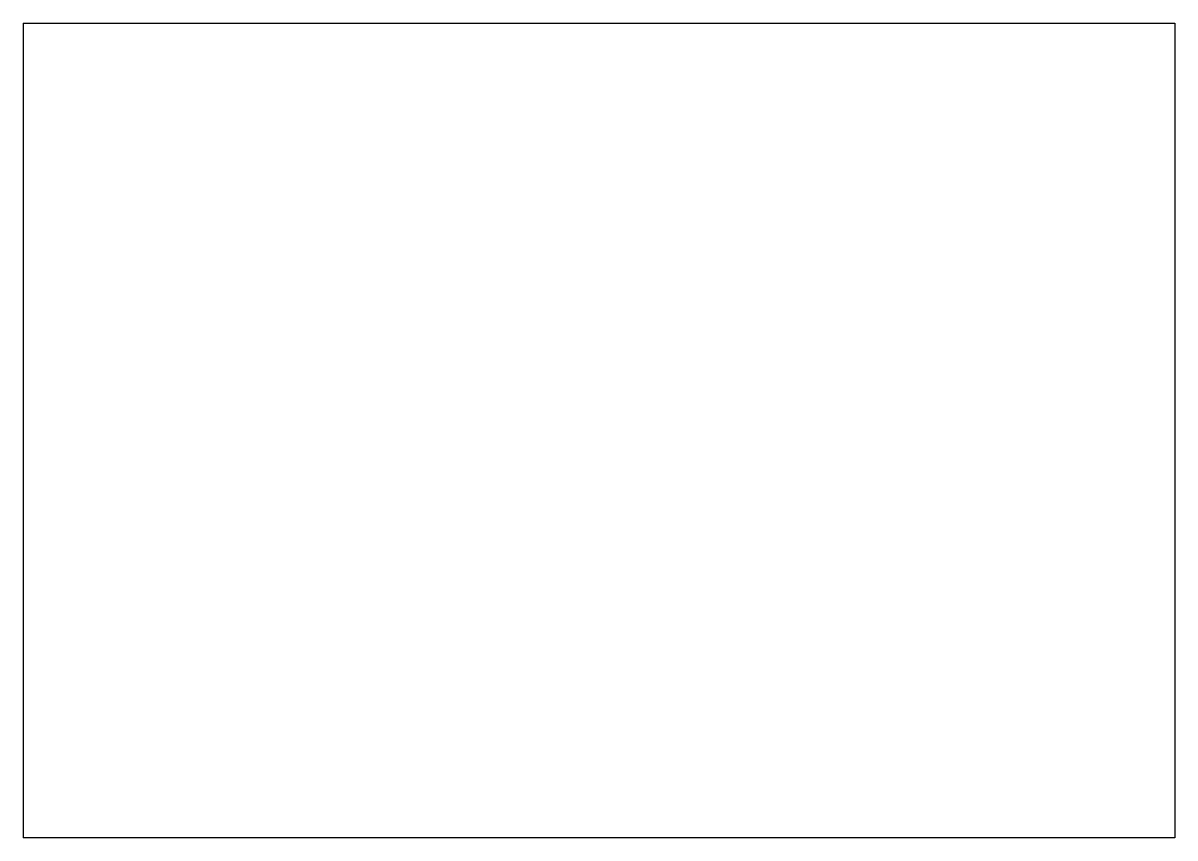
# Paper-space layout 'Print' of a CAD drawing. Header units: millimetres. Extents: x 0 to 594, y 0 to 420.
import ezdxf

# ---------------------------------------------------------------- set-up
doc = ezdxf.new("R2010")
doc.units = ezdxf.units.MM
doc.header["$LTSCALE"] = 0.5
doc.header["$MEASUREMENT"] = 0

psp = doc.layouts.new('Print')

# ---------------------------------------------------------------- linework, layer by layer
at = {"layer": 'Defpoints'}
for p, q in [((0, 420), (594, 420)), ((0, 420), (0, 0)), ((594, 420), (594, 0)), ((594, 0), (0, 0))]:
    psp.add_line(p, q, dxfattribs=at)

doc.saveas('drawing.dxf')
